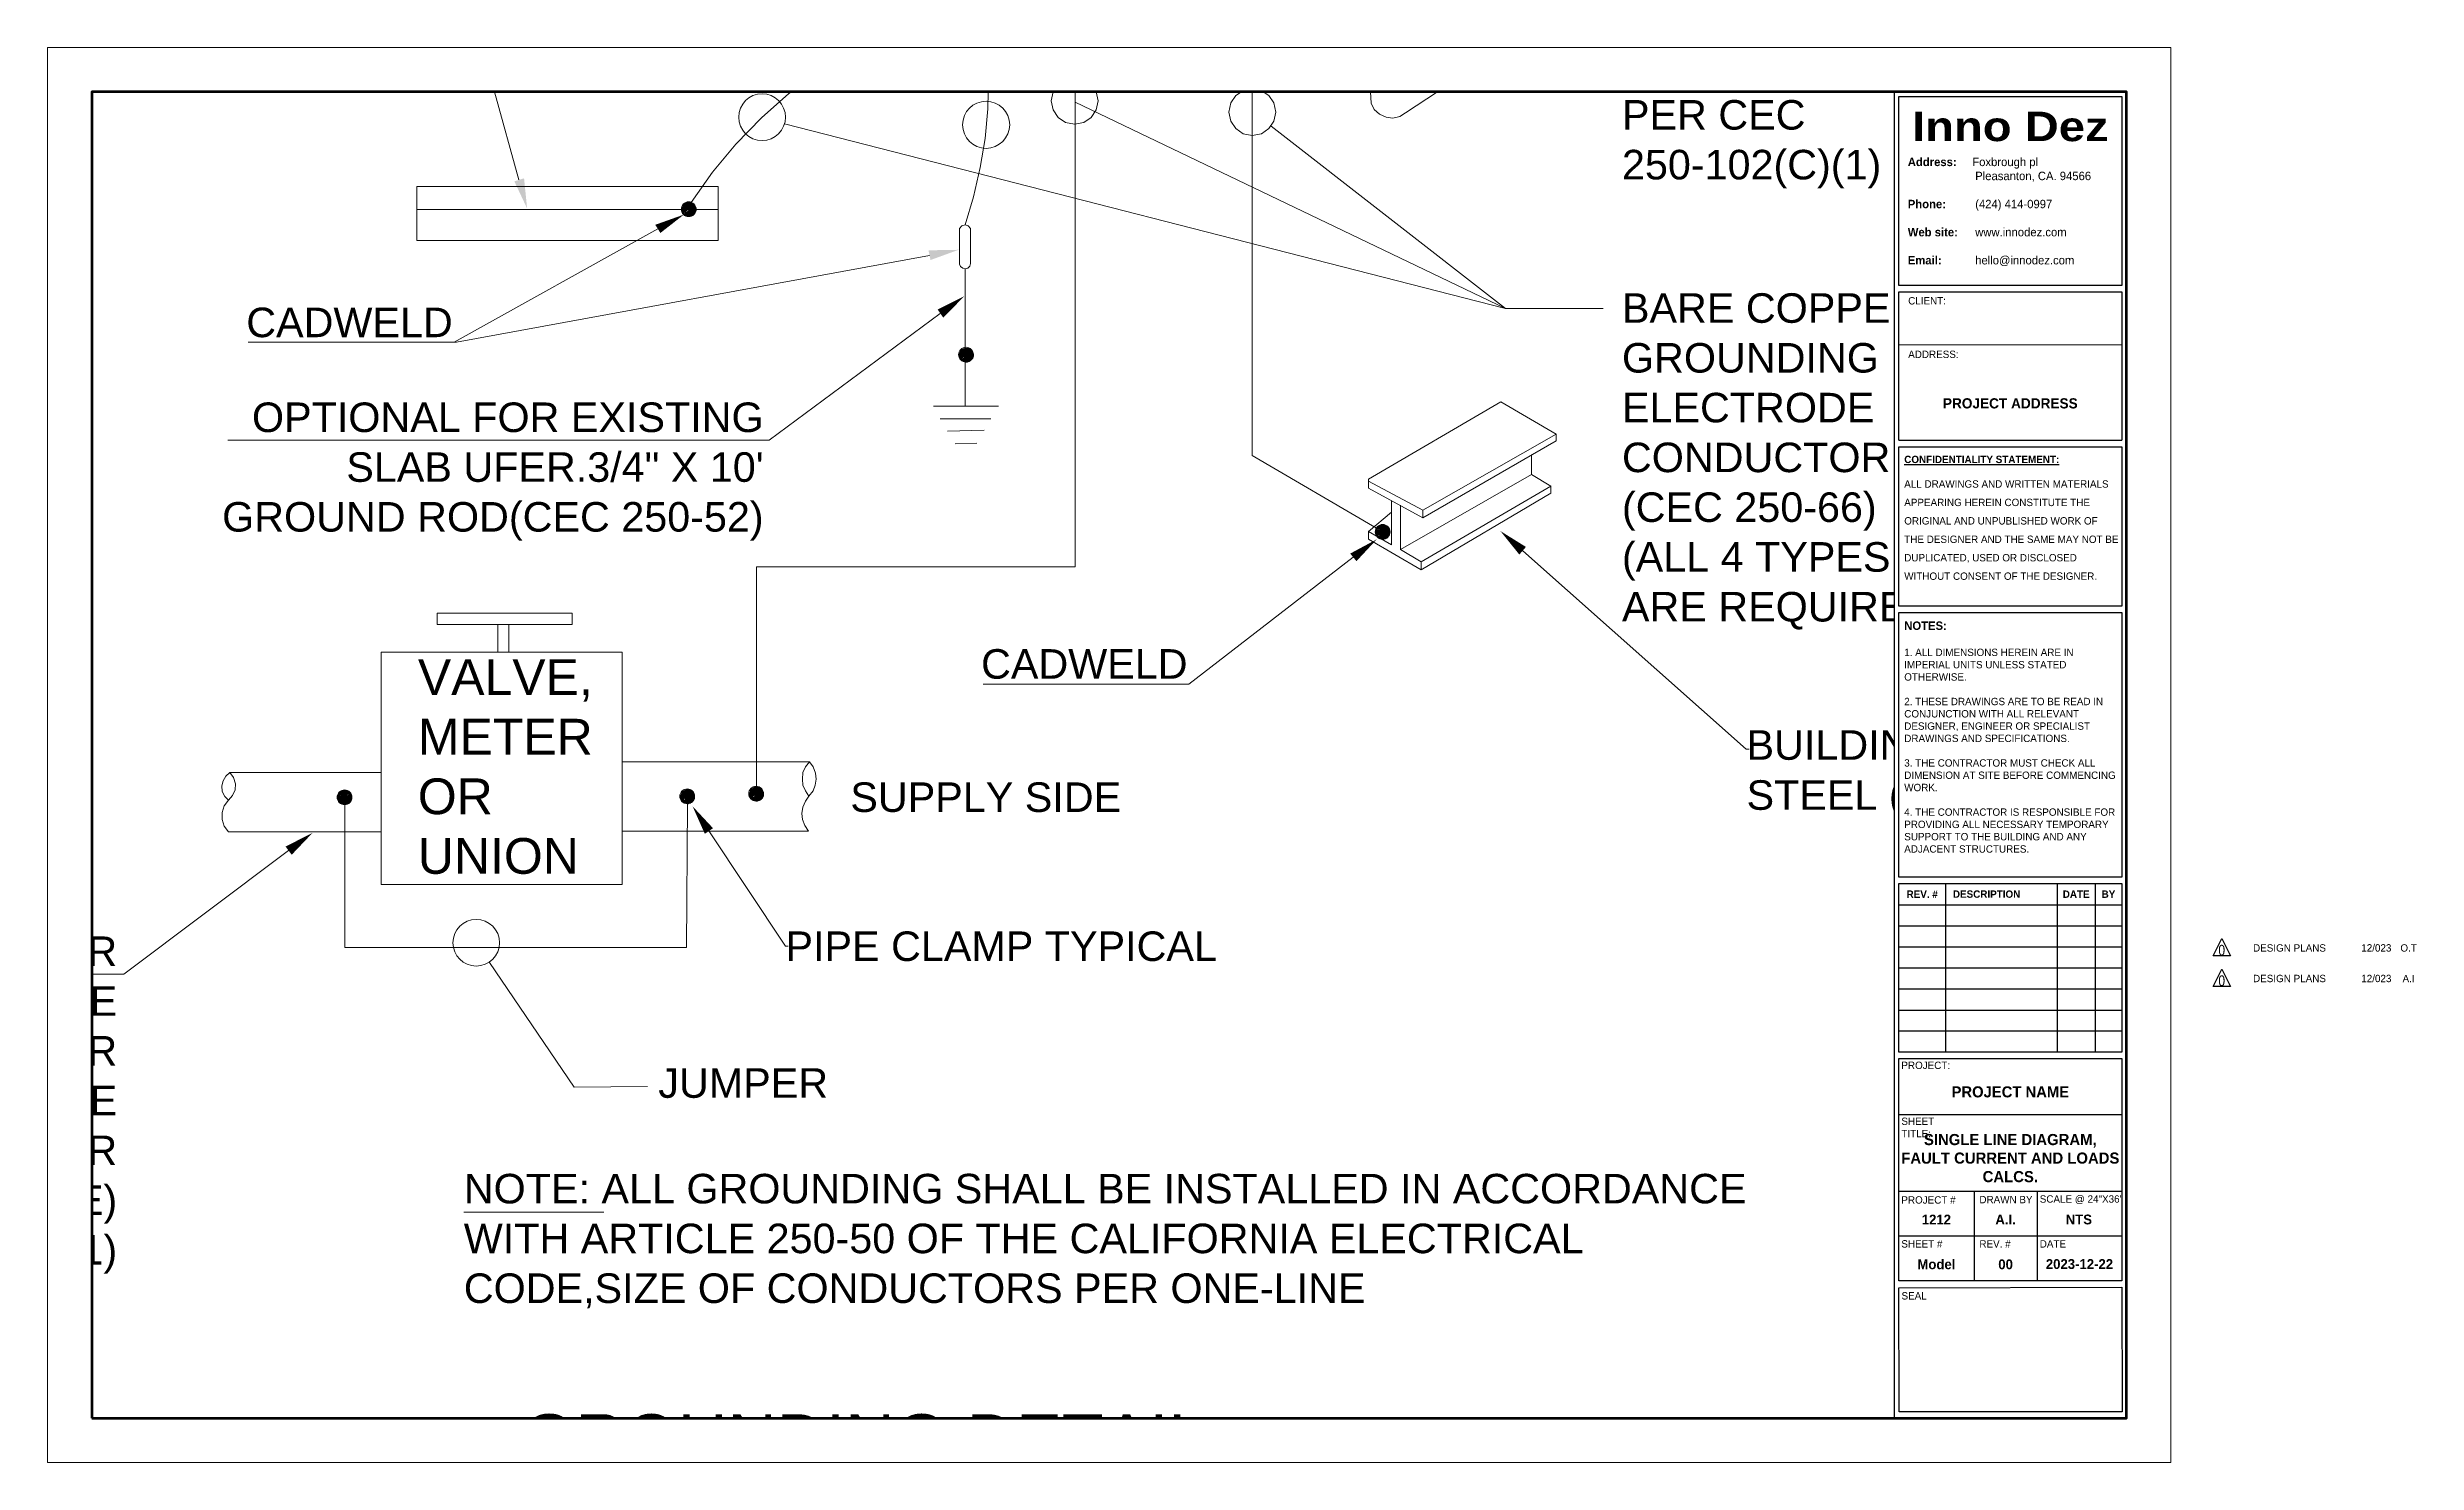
# Paper-space layout 'E 2' of a CAD drawing. Header units: inches. Extents: x -40 to 0.2, y 79.6 to 103.6.
# The model-space entities are those that its viewports show. They can reach past a viewport. Long polylines and large blocks are cut down to what shows.
import ezdxf
from ezdxf.enums import TextEntityAlignment as Align

# ---------------------------------------------------------------- set-up
doc = ezdxf.new("R2010")
doc.units = ezdxf.units.IN
doc.header["$MEASUREMENT"] = 0
doc.layers.get('Defpoints').update_dxf_attribs({"color": 104})
doc.layers.add('E-TEXT', color=7, linetype='Continuous', lineweight=25)
doc.layers.add('PDF_Text', color=7, linetype='Continuous', lineweight=35)
doc.layers.add('PDF_Geometry', color=7, linetype='Continuous')
doc.layers.add('PDF_Solid Fills', color=7, linetype='Continuous')
doc.styles.add('123', font='ariblk.ttf')
doc.styles.add('Arial_1', font='arial.ttf', dxfattribs={"width": 0.8, "height": 4.5})
doc.styles.add('Arial_5', font='arial.ttf', dxfattribs={"height": 0.09375})
doc.styles.add('BOO', font='GOTHIC.TTF', dxfattribs={"height": 6})
doc.styles.add('Century Gothic_B', font='GOTHICB.TTF', dxfattribs={"height": 6.659722})
doc.styles.add('MtXpl_Century_Gothic_1', font='GOTHIC.TTF')
doc.styles.add('PDF Arial', font='arial.ttf')
doc.styles.get("Standard").update_dxf_attribs({"font": 'arial.ttf'})
doc.styles.add('TITLE', font='arialbd.ttf')

# ---------------------------------------------------------------- blocks, each defined once
blk = doc.blocks.new('TBLOCK')
for p, q in [((31.386, 19.855), (35.165, 19.855)), ((31.386, 17.336), (31.386, 19.855)), ((35.165, 19.855), (35.165, 17.336)), ((31.386, 17.336), (35.165, 17.336)), ((35.165, 17.336), (35.165, 17.336)), ((31.386, 6.961), (31.386, 9.818)), ((31.386, 9.818), (35.165, 9.818)), ((32.178, 9.818), (32.178, 6.961)), ((34.071, 9.818), (34.071, 6.961)), ((34.715, 9.818), (34.715, 6.961)), ((35.165, 9.818), (35.165, 6.961)), ((35.165, 7.318), (31.386, 7.318)), ((35.165, 6.961), (31.386, 6.961))]:
    blk.add_line(p, q)
at = {"lineweight": 60}
blk.add_lwpolyline([(0.752, 0.752), (35.248, 0.752), (35.248, 23.248), (0.752, 23.248)], close=True, dxfattribs=at)
for points in [[(31.312, 23.248), (35.248, 23.248), (35.248, 0.752), (31.312, 0.752)], [(31.386, 23.165), (35.165, 23.165), (35.165, 19.964), (31.386, 19.964)], [(31.386, 17.228), (35.165, 17.228), (35.165, 14.525), (31.386, 14.525)], [(31.386, 14.417), (35.165, 14.417), (35.165, 9.927), (31.386, 9.927)], [(31.386, 6.852), (35.165, 6.852), (35.165, 3.085), (31.386, 3.085)], [(31.386, 2.964), (35.165, 2.976), (35.17, 0.86), (31.391, 0.86)]]:
    blk.add_lwpolyline(points, close=True)
at = {"linetype": 'ByBlock', "lineweight": 0}
blk.add_lwpolyline([(31.386, 18.958), (35.165, 18.958)], dxfattribs=at)
for points in [[(31.386, 9.461), (35.165, 9.461)], [(31.386, 9.104), (35.165, 9.104)], [(31.386, 8.747), (35.165, 8.747)], [(31.386, 8.39), (35.165, 8.39)], [(31.386, 8.032), (35.165, 8.032)], [(31.386, 7.675), (35.165, 7.675)], [(31.386, 5.904), (35.165, 5.904)], [(31.386, 4.606), (35.165, 4.606)], [(32.661, 4.606), (32.661, 3.845)], [(33.731, 4.606), (33.731, 3.845)], [(31.386, 3.845), (35.165, 3.845)], [(32.661, 3.845), (32.661, 3.085)], [(33.731, 3.845), (33.731, 3.085)]]:
    blk.add_lwpolyline(points)
at = {"layer": 'Defpoints', "color": 1, "lineweight": 5}
blk.add_lwpolyline([(0, 0), (36, 0), (36, 24), (0, 24)], close=True, dxfattribs=at)
for s, insert, char_height, width, attachment_point, style in [('Inno {\\C116;\\c3434259;Dez}', (33.276, 22.656), 0.5, 3.77936, 5, '123'), ('\\pxl1;{\\fCentury Gothic|b1|i0|c0|p34;DESCRIPTION}', (32.178, 9.64), 0.125, 1.8929, 4, 'MtXpl_Century_Gothic_1'), ('PROJECT:', (31.429, 6.8), 0.125, 0.80482, 1, 'MtXpl_Century_Gothic_1'), ('SHEET TITLE:', (31.429, 5.851), 0.125, 0.92848, 1, 'MtXpl_Century_Gothic_1'), ('PROJECT #', (31.429, 4.517), 0.125, 1.13059, 1, 'MtXpl_Century_Gothic_1'), ('DRAWN BY', (32.752, 4.523), 0.125, 0.96644, 1, 'MtXpl_Century_Gothic_1'), ('SCALE @ 24"X36"', (33.775, 4.533), 0.125, 1.37158, 1, 'MtXpl_Century_Gothic_1'), ('{\\fCentury Gothic|b1|i0|c0|p34;1212}', (32.023, 4.122), 0.16667, 1.27489, 5, 'BOO'), ('{\\fCentury Gothic|b1|i0|c0|p34;A.I.}', (33.196, 4.122), 0.16667, 1.07063, 5, 'BOO'), ('SHEET #', (31.429, 3.772), 0.125, 0.77384, 1, 'MtXpl_Century_Gothic_1'), ('REV. #', (32.752, 3.772), 0.125, 0.84815, 1, 'MtXpl_Century_Gothic_1'), ('DATE', (33.775, 3.772), 0.125, 1.27222, 1, 'MtXpl_Century_Gothic_1'), ('{\\fCentury Gothic|b1|i0|c0|p34;00}', (33.196, 3.361), 0.16667, 1.07063, 5, 'BOO'), ('SEAL', (31.432, 2.891), 0.125, 1.23328, 1, 'MtXpl_Century_Gothic_1')]:
    blk.add_mtext(s, dxfattribs=dict(insert=insert, char_height=char_height, width=width, attachment_point=attachment_point, style=style))
at = {"color": 2, "insert": (31.538, 22.129), "char_height": 0.14286, "width": 3.45939, "attachment_point": 1, "style": 'Arial_5'}
blk.add_mtext('{\\fCentury Gothic|b1|i0|c0|p34;\\C256;Address:     \\fCentury Gothic|b0|i0|c0|p34;Foxbrough pl \\P^I     ^IPleasanton, CA. 94566\\P  \\P\\fCentury Gothic|b1|i0|c0|p34;Phone:    ^I\\fCentury Gothic|b0|i0|c0|p34;(424) 414-0997\\P\\P\\fCentury Gothic|b1|i0|c0|p34;Web site: ^I\\fCentury Gothic|b0|i0|c0|p34;www.innodez.com\\P\\P\\fCentury Gothic|b1|i0|c0|p34;Email:       ^I\\fCentury Gothic|b0|i0|c0|p34;hello@innodez.com}', dxfattribs=at)
at = {"color": 2, "char_height": 0.125, "attachment_point": 1, "style": 'Century Gothic_B'}
for s, width, gutter_width, heights, insert in [('{\\fCentury Gothic|b0|i0|c0|p34;\\C256;CLIENT:}', 0.41588, 0.893, [0], (31.545, 19.765)), ('{\\fCentury Gothic|b0|i0|c0|p34;\\C256;ADDRESS:}', 146.02075, 0.893, [0], (31.545, 18.857)), ('{\\L\\C256;CONFIDENTIALITY STATEMENT:\\P\\pxqc;\\fCentury Gothic|b0|i0|c0|p34;\\l\\P\\psm1.5,q*;ALL DRAWINGS AND WRITTEN MATERIALS APPEARING HEREIN CONSTITUTE THE ORIGINAL AND UNPUBLISHED WORK OF THE DESIGNER AND THE SAME MAY NOT BE DUPLICATED, USED OR DISCLOSED WITHOUT CONSENT OF THE DESIGNER. }', 3.64659, 0.885, [2.55], (31.478, 17.075))]:
    blk.add_mtext_dynamic_manual_height_columns(s, width=width, gutter_width=gutter_width, heights=heights, dxfattribs=dict(at, insert=insert))
at = {"color": 3}
for s, insert, char_height, width, attachment_point, style in [('\\pxqc;{\\fCentury Gothic|b1|i0|c0|p34;PROJECT ADDRESS}', (33.276, 17.962), 0.17275, 3.77936, 5, 'BOO'), ('\\pxsm1;{\\fCentury Gothic|b0|i0|c0|p34;\\H0.01877x;1. ALL DIMENSIONS HEREIN ARE IN IMPERIAL UNITS UNLESS STATED OTHERWISE.\\P\\P2. THESE DRAWINGS ARE TO BE READ IN CONJUNCTION WITH ALL RELEVANT DESIGNER, ENGINEER OR SPECIALIST DRAWINGS AND SPECIFICATIONS.\\P\\P3. THE CONTRACTOR MUST CHECK ALL DIMENSION AT SITE BEFORE COMMENCING WORK.\\P\\P4. THE CONTRACTOR IS RESPONSIBLE FOR PROVIDING ALL NECESSARY TEMPORARY SUPPORT TO THE BUILDING AND ANY ADJACENT STRUCTURE\\H0.99998x;S.}', (31.478, 13.803), 6.659722, 3.61333, 1, 'Century Gothic_B'), ('{\\fCentury Gothic|b1|i0|c0|p34;PROJECT NAME}', (33.276, 6.286), 0.1875, 3.77936, 5, 'BOO')]:
    blk.add_mtext(s, dxfattribs=dict(at, insert=insert, char_height=char_height, width=width, attachment_point=attachment_point, style=style))
at = {"color": 2, "insert": (31.478, 14.264), "char_height": 0.14281, "attachment_point": 1}
blk.add_mtext_dynamic_manual_height_columns('{\\fCentury Gothic|b1|i0|c0|p34;\\C256;NOTES:}', width=146.02075, gutter_width=0.893, heights=[0], dxfattribs=at)
at = {"char_height": 0.125, "attachment_point": 5, "style": 'MtXpl_Century_Gothic_1'}
for s, insert in [('{\\fCentury Gothic|b1|i0|c0|p34;REV. #}', (31.782, 9.64)), ('{\\fCentury Gothic|b1|i0|c0|p34;DATE}', (34.393, 9.64)), ('{\\fCentury Gothic|b1|i0|c0|p34;BY}', (34.94, 9.64))]:
    blk.add_mtext(s, dxfattribs=dict(at, insert=insert))
blk = doc.blocks.new('A$C3681ba54')
blk.add_lwpolyline([(0, 0.242), (0, 0.242), (0.182, -0.121), (-0.182, -0.121)], close=True)
at = {"style": 'Arial_1', "width": 0.8}
blk.add_attdef('?', text='', height=0.225, dxfattribs=at).set_placement((0, 0), align=Align.MIDDLE_CENTER)
blk = doc.blocks.new('A$Cba0dbca3')
at = {"xscale": 0.81, "yscale": 0.81, "zscale": 0.81}
blk.add_blockref('A$C3681ba54', (0.386, -0.216), dxfattribs=at).add_auto_attribs({'?': '0'})
at = {"insert": (0.792, -0.179), "char_height": 0.125, "width": 1.8929, "attachment_point": 4, "style": 'MtXpl_Century_Gothic_1'}
blk.add_mtext('\\pxl1;DESIGN PLANS', dxfattribs=at)
at = {"char_height": 0.125, "attachment_point": 5, "style": 'MtXpl_Century_Gothic_1'}
for s, insert in [('12/023', (3.007, -0.179)), ('O.T', (3.554, -0.179))]:
    blk.add_mtext(s, dxfattribs=dict(at, insert=insert))
blk = doc.blocks.new('A$Ce77eee6b')
at = {"xscale": 0.81, "yscale": 0.81, "zscale": 0.81}
blk.add_blockref('A$C3681ba54', (0.386, -0.216), dxfattribs=at).add_auto_attribs({'?': '0'})
at = {"insert": (0.792, -0.179), "char_height": 0.125, "width": 1.8929, "attachment_point": 4, "style": 'MtXpl_Century_Gothic_1'}
blk.add_mtext('\\pxl1;DESIGN PLANS', dxfattribs=at)
at = {"char_height": 0.125, "attachment_point": 5, "style": 'MtXpl_Century_Gothic_1'}
for s, insert in [('12/023', (3.007, -0.179)), ('A.I', (3.554, -0.179))]:
    blk.add_mtext(s, dxfattribs=dict(at, insert=insert))

msp = doc.modelspace()

# ---------------------------------------------------------------- hatches: boundary and pattern name
at = {"layer": 'PDF_Solid Fills'}
for points in [[(7503.99, -4164.23), (7502.88, -4164.23), (7502.6, -4164.37), (7502.47, -4164.37), (7502.19, -4164.51), (7502.19, -4164.65), (7504.68, -4164.65), (7504.68, -4164.51), (7504.4, -4164.37)], [(7503.71, -4164.09), (7503.3, -4164.09), (7502.88, -4164.23), (7503.99, -4164.23)], [(7504.68, -4164.65), (7502.19, -4164.65), (7501.91, -4164.79), (7501.91, -4164.92), (7504.96, -4164.92), (7504.96, -4164.79)], [(7504.96, -4167.56), (7502.05, -4167.56), (7502.19, -4167.69), (7504.68, -4167.69)], [(7504.68, -4167.69), (7502.19, -4167.69), (7502.47, -4167.97), (7502.6, -4167.97), (7502.88, -4168.11), (7503.99, -4168.11), (7504.27, -4167.97), (7504.4, -4167.97), (7504.68, -4167.83)], [(7579.61, -4203.85), (7577.81, -4203.85), (7577.68, -4203.98), (7577.4, -4204.12), (7579.89, -4204.12), (7579.61, -4203.98)], [(7579.2, -4203.71), (7578.09, -4203.71), (7578.09, -4203.85), (7579.34, -4203.85)], [(7579.2, -4207.59), (7578.23, -4207.59), (7578.37, -4207.72), (7578.92, -4207.72)], [(7692.22, -4251.77), (7691.11, -4251.77), (7690.7, -4251.91), (7690.42, -4252.05), (7690.42, -4252.18), (7690.14, -4252.32), (7693.19, -4252.32), (7692.91, -4252.18), (7692.91, -4252.05), (7692.64, -4251.91), (7692.5, -4251.91)], [(7691.95, -4251.63), (7691.53, -4251.63), (7691.11, -4251.77), (7692.22, -4251.77)], [(7690.84, -4254.4), (7689.73, -4254.4), (7689.87, -4254.68), (7690.14, -4254.95), (7693.19, -4254.95), (7693.33, -4254.82), (7693.47, -4254.4), (7690.84, -4254.4), (7690.42, -4254.82), (7690.42, -4254.68)], [(7693.19, -4254.95), (7690.14, -4254.95), (7690.14, -4255.09), (7690.42, -4255.23), (7692.91, -4255.23), (7693.19, -4255.09)], [(7692.91, -4255.23), (7690.42, -4255.23), (7690.42, -4255.37), (7690.7, -4255.51), (7692.64, -4255.51)], [(7692.5, -4255.51), (7690.84, -4255.51), (7690.98, -4255.65), (7692.22, -4255.65)], [(7410.22, -4323.66), (7409.8, -4323.66), (7409.53, -4323.79), (7409.11, -4323.93), (7410.91, -4323.93), (7410.63, -4323.79)], [(7505.1, -4325.18), (7504.96, -4324.76), (7504.68, -4324.21), (7504.54, -4324.21), (7504.4, -4323.93), (7501.77, -4323.93), (7501.5, -4324.21), (7501.22, -4324.76), (7501.08, -4325.18), (7501.08, -4325.87), (7505.1, -4325.87)], [(7503.57, -4323.52), (7502.47, -4323.52), (7502.47, -4323.66), (7502.19, -4323.66), (7502.19, -4323.79), (7501.77, -4323.93), (7504.27, -4323.93), (7503.99, -4323.79), (7503.99, -4323.66), (7503.71, -4323.66)], [(7523.8, -4324.49), (7523.66, -4324.07), (7523.38, -4323.52), (7520.19, -4323.52), (7519.92, -4324.07), (7519.78, -4324.49)], [(7522.69, -4322.96), (7520.89, -4322.96), (7520.61, -4323.24), (7520.47, -4323.24), (7520.19, -4323.52), (7523.24, -4323.52), (7523.1, -4323.24), (7522.96, -4323.24)], [(7522.41, -4322.82), (7521.16, -4322.82), (7520.89, -4322.96), (7522.69, -4322.96)], [(7411.6, -4326.98), (7408.56, -4326.98), (7408.56, -4327.12), (7409.11, -4327.39), (7409.25, -4327.53), (7409.39, -4327.53), (7409.53, -4327.67), (7410.5, -4327.67), (7410.63, -4327.53), (7410.91, -4327.53), (7411.19, -4327.26), (7411.33, -4327.26)], [(7502.02, -4326.4), (7502.19, -4326.15), (7502.6, -4325.87), (7501.08, -4325.87), (7501.22, -4326.15), (7501.36, -4326.56), (7501.5, -4326.84), (7501.63, -4326.84), (7501.77, -4327.12), (7501.91, -4327.12), (7502.19, -4327.39), (7502.6, -4327.39), (7502.88, -4327.53), (7503.3, -4327.53), (7503.57, -4327.39), (7503.99, -4327.39), (7503.99, -4327.26), (7504.27, -4327.12), (7504.4, -4327.12), (7504.54, -4326.84), (7504.82, -4326.56), (7504.96, -4326.29), (7505.1, -4325.87), (7502.6, -4325.87), (7502.19, -4326.29)], [(7522.96, -4326.43), (7520.61, -4326.43), (7520.75, -4326.56), (7520.89, -4326.56), (7521.16, -4326.7), (7521.3, -4326.7), (7521.58, -4326.84), (7522, -4326.84), (7522.27, -4326.7), (7522.41, -4326.7)]]:
    msp.add_hatch(color=7, dxfattribs=at).paths.add_polyline_path(points)
h = msp.add_hatch(color=7, dxfattribs=at)
h.paths.add_polyline_path([(7502.19, -4167.28), (7502.19, -4167.14), (7502.6, -4166.86), (7503.02, -4166.45), (7503.44, -4166.17), (7503.02, -4166.59), (7502.6, -4166.86)])
h.paths.add_polyline_path([(7504.96, -4167.42), (7505.1, -4167.28), (7505.37, -4166.86), (7505.37, -4166.59), (7505.51, -4166.17), (7505.37, -4165.76), (7505.37, -4165.48), (7505.24, -4165.2), (7504.96, -4164.92), (7501.91, -4164.92), (7501.77, -4165.2), (7501.5, -4165.48), (7501.5, -4166.86), (7501.77, -4167.14), (7501.77, -4167.28), (7502.05, -4167.56), (7504.96, -4167.56)], flags=0)
h = msp.add_hatch(color=7, dxfattribs=at)
h.paths.add_polyline_path([(7577.81, -4206.48), (7577.65, -4206.59), (7577.81, -4206.34), (7578.23, -4206.06)])
h.paths.add_polyline_path([(7580.45, -4206.75), (7580.58, -4206.48), (7580.72, -4206.06), (7580.72, -4205.37), (7580.58, -4204.95), (7580.45, -4204.68), (7579.89, -4204.12), (7577.4, -4204.12), (7577.12, -4204.4), (7576.84, -4204.95), (7576.71, -4205.37), (7576.71, -4206.06), (7576.84, -4206.34), (7576.98, -4206.75), (7577.12, -4207.03), (7577.26, -4207.03), (7577.4, -4207.31), (7577.54, -4207.31), (7577.81, -4207.59), (7579.48, -4207.59), (7579.61, -4207.45), (7579.89, -4207.31)], flags=0)
h = msp.add_hatch(color=7, dxfattribs=at)
h.paths.add_polyline_path([(7693.61, -4253.99), (7693.61, -4253.02), (7693.47, -4252.74), (7693.33, -4252.6), (7693.19, -4252.32), (7690.14, -4252.32), (7689.87, -4252.6), (7689.87, -4252.74), (7689.73, -4253.02), (7689.73, -4253.29), (7689.59, -4253.71), (7689.73, -4253.99), (7689.73, -4254.4), (7693.47, -4254.4)])
h.paths.add_polyline_path([(7691.11, -4253.29), (7690.42, -4253.02), (7690.01, -4252.74)], flags=0)
h = msp.add_hatch(color=7, dxfattribs=at)
h.paths.add_polyline_path([(7411.6, -4326.98), (7411.88, -4326.43), (7412.02, -4326.01), (7412.02, -4325.32), (7411.88, -4325.04), (7411.74, -4324.62), (7411.6, -4324.35), (7411.33, -4324.07), (7411.05, -4323.93), (7409.11, -4323.93), (7408.83, -4324.07), (7408.28, -4324.62), (7409.39, -4325.32), (7408.83, -4325.04), (7408.28, -4324.62), (7408.14, -4325.04), (7408, -4325.32), (7408, -4326.01), (7408.14, -4326.43), (7408.28, -4326.7), (7408.42, -4326.7), (7408.56, -4326.98)])
h.paths.add_polyline_path([(7410.5, -4325.32), (7411.19, -4324.62), (7410.91, -4325.04)], flags=0)
h = msp.add_hatch(color=7, dxfattribs=at)
h.paths.add_polyline_path([(7520.89, -4325.59), (7520.72, -4325.7), (7520.89, -4325.46), (7521.3, -4325.18)])
h.paths.add_polyline_path([(7523.38, -4326.15), (7523.66, -4325.59), (7523.8, -4325.18), (7523.8, -4324.49), (7519.78, -4324.49), (7519.78, -4325.18), (7519.92, -4325.46), (7520.06, -4325.87), (7520.19, -4326.15), (7520.33, -4326.15), (7520.47, -4326.43), (7523.1, -4326.43), (7523.24, -4326.15)], flags=0)

# ---------------------------------------------------------------- linework, layer by layer
at = {"layer": 'PDF_Geometry', "color": 7, "lineweight": 5}
for points in [[(7457.31, -4158.14), (7440, -4095.95), (7439.31, -4095.95), (7297.75, -4095.95)], [(7689.45, -4113.4), (7688.62, -4119.36), (7688.07, -4125.31), (7688.07, -4131.41), (7688.48, -4137.36), (7689.31, -4139.02), (7690.7, -4140.27), (7692.5, -4141.1), (7694.3, -4141.38), (7696.24, -4140.96), (7697.76, -4139.99), (7747.63, -4106.75), (7747.63, -4104.4), (7748.46, -4102.04), (7749.7, -4100.1)], [(7608.15, -4114.78), (7608.15, -4263.13), (7521.72, -4263.13), (7521.72, -4323.1)], [(7578.37, -4170.33), (7580.58, -4162.71), (7582.39, -4154.81), (7583.77, -4146.92), (7584.46, -4138.88), (7584.74, -4130.85), (7584.46, -4122.82), (7583.77, -4114.78)], [(7656.21, -4114.92), (7656.21, -4232.93), (7689.87, -4252.6)], [(7661.33, -4143.59), (7724.91, -4193.04), (7608.15, -4137.08)], [(7751.37, -4193.04), (7724.91, -4193.04), (7529.34, -4142.9)], [(7429.75, -4166.17), (7511.33, -4166.17)], [(7494.99, -4171.43), (7439.72, -4202.18), (7439.03, -4202.18), (7383.9, -4202.18)], [(7568.67, -4178.64), (7440.41, -4202.18), (7439.72, -4202.18), (7439.58, -4202.18)], [(7578.37, -4182.24), (7578.37, -4219.5)], [(7571.58, -4194.43), (7525.18, -4228.78), (7524.35, -4228.78), (7378.36, -4228.78)], [(7569.78, -4219.5), (7587.37, -4219.5)], [(7702.47, -4247.75), (7702.47, -4249.83), (7687.79, -4241.8), (7687.79, -4239.3), (7723.66, -4218.39), (7738.62, -4227.11), (7702.47, -4247.75), (7687.79, -4239.86)], [(7571.58, -4222.96), (7585.29, -4222.96)], [(7573.52, -4226.28), (7583.49, -4226.01)], [(7702.47, -4249.83), (7738.62, -4228.92), (7738.62, -4227.11)], [(7575.6, -4229.75), (7581.55, -4229.61)], [(7696.38, -4246.37), (7696.38, -4258.42), (7731.97, -4238.06), (7731.97, -4232.66)], [(7694.02, -4245.12), (7694.02, -4257.17), (7687.79, -4253.57), (7687.79, -4255.65), (7702.06, -4263.96), (7702.06, -4261.74), (7737.24, -4241.24), (7737.24, -4243.18), (7702.06, -4263.96)], [(7731.97, -4238.06), (7737.24, -4241.24)], [(7687.79, -4253.57), (7694.02, -4248.31)], [(7683.63, -4260.5), (7639.04, -4294.98), (7638.34, -4294.98), (7583.22, -4294.98)], [(7696.38, -4258.42), (7702.06, -4261.74)], [(7729.62, -4258.83), (7790.15, -4312.57), (7790.98, -4312.57)], [(7451.63, -4278.78), (7451.63, -4286.26)], [(7454.54, -4278.78), (7454.54, -4286.26)], [(7536.12, -4316.04), (7521.72, -4316.04), (7485.29, -4316.04)], [(7378.92, -4318.95), (7379.89, -4320.33), (7380.44, -4321.99), (7380.3, -4323.66), (7379.61, -4325.18), (7378.5, -4326.43), (7377.53, -4325.46), (7376.84, -4324.07), (7376.7, -4322.55), (7377.12, -4321.16), (7377.81, -4319.92), (7378.92, -4318.95), (7419.91, -4318.95)], [(7378.5, -4326.43), (7377.39, -4327.95), (7376.84, -4329.75), (7376.84, -4331.69), (7377.39, -4333.49), (7378.5, -4335.01), (7419.91, -4335.01)], [(7410.08, -4327.67), (7410.08, -4366.45), (7502.74, -4366.45), (7503.02, -4327.53)], [(7535.98, -4325.32), (7535.02, -4326.7), (7534.32, -4328.36), (7534.05, -4330.03), (7534.18, -4331.69), (7534.88, -4333.35), (7535.85, -4334.87), (7485.29, -4334.87)], [(7508.84, -4334.74), (7529.61, -4366.04), (7530.31, -4366.04)], [(7394.84, -4340.14), (7350.11, -4373.66), (7349.41, -4373.66), (7227.8, -4373.66)], [(7449.28, -4370.47), (7472.27, -4404.27), (7492.22, -4404.13)], [(7442.35, -4438.2), (7480.3, -4438.2)]]:
    msp.add_lwpolyline(points, dxfattribs=at)
for points in [[(7429.61, -4159.94), (7511.33, -4159.94), (7511.33, -4174.62), (7429.61, -4174.62)], [(7576.84, -4180.99), (7577.12, -4181.68), (7577.68, -4182.1), (7578.37, -4182.24), (7579.06, -4182.1), (7579.61, -4181.55), (7579.75, -4180.85), (7579.75, -4171.3), (7579.2, -4170.6), (7578.37, -4170.33), (7577.4, -4170.6), (7576.84, -4171.3)], [(7435.15, -4275.73), (7471.72, -4275.73), (7471.72, -4278.78), (7435.15, -4278.78)], [(7419.91, -4286.26), (7485.29, -4286.26), (7485.29, -4349.28), (7419.91, -4349.28)], [(7536.12, -4316.04), (7535.02, -4317.42), (7534.32, -4318.95), (7534.18, -4320.75), (7534.32, -4322.41), (7535.02, -4323.93), (7535.98, -4325.32), (7537.09, -4323.93), (7537.65, -4322.41), (7537.92, -4320.75), (7537.79, -4319.08), (7537.09, -4317.42)]]:
    msp.add_lwpolyline(points, close=True, dxfattribs=at)
at = {"layer": 'PDF_Geometry', "color": 7, "lineweight": 0}
for points in [[(7503.99, -4164.23), (7502.88, -4164.23), (7503.99, -4164.23)], [(7502.33, -4165.48), (7501.77, -4165.2), (7502.33, -4165.48)], [(7577.54, -4204.95), (7576.98, -4204.68), (7577.54, -4204.95)], [(7579.89, -4204.12), (7577.4, -4204.12), (7579.89, -4204.12)], [(7692.22, -4251.77), (7691.11, -4251.77), (7692.22, -4251.77)], [(7408.83, -4325.04), (7408.28, -4324.62), (7408.83, -4325.04)], [(7411.33, -4324.07), (7408.83, -4324.07), (7411.33, -4324.07)], [(7410.63, -4323.79), (7409.53, -4323.79), (7410.63, -4323.79)], [(7411.74, -4324.62), (7411.33, -4324.62), (7411.74, -4324.62)], [(7501.91, -4324.76), (7501.36, -4324.49), (7501.91, -4324.76)], [(7520.61, -4324.07), (7520.06, -4323.79), (7520.61, -4324.07)], [(7522.69, -4322.96), (7520.89, -4322.96), (7522.69, -4322.96)]]:
    msp.add_lwpolyline(points, dxfattribs=at)
at = {"layer": 'PDF_Geometry', "color": 7, "lineweight": 5}
for centre, radius in [((7608.03, -4136.7), 6.35), ((7523.26, -4141.13), 6.35), ((7584.03, -4143.19), 6.39), ((7656.23, -4139.75), 6.35), ((7503.37, -4166.1), 2.01), ((7578.58, -4205.58), 2.01), ((7691.6, -4253.64), 2.01), ((7410.01, -4325.66), 2.01), ((7502.95, -4325.39), 2.01), ((7521.65, -4324.69), 2.01), ((7445.72, -4365.12), 6.33)]:
    msp.add_circle(centre, radius, dxfattribs=at)
msp.add_arc((7613.91, -4236.48), 131.54, 111.99192, 146.68655, dxfattribs=at)
at = {"layer": 'PDF_Solid Fills', "color": 7}
for points in [[(7458.7, -4157.72), (7459.53, -4165.89), (7456.07, -4158.55)], [(7494.29, -4170.33), (7502.05, -4167.56), (7495.68, -4172.54)], [(7502.88, -4168.11), (7503.99, -4168.11), (7503.99, -4168.11)], [(7503.02, -4168.11), (7503.16, -4168.11), (7503.71, -4168.11)], [(7503.02, -4168.11), (7503.99, -4168.11), (7503.71, -4168.11)], [(7503.16, -4168.11), (7503.71, -4168.11), (7503.57, -4168.11)], [(7568.4, -4177.25), (7576.57, -4177.11), (7568.95, -4179.88)], [(7570.89, -4193.32), (7578.09, -4189.72), (7572.41, -4195.53)], [(7728.65, -4259.8), (7723.53, -4253.43), (7730.45, -4257.73)], [(7682.8, -4259.53), (7690.01, -4255.65), (7684.47, -4261.6)], [(7410.22, -4327.67), (7409.8, -4327.67), (7409.53, -4327.67)], [(7409.53, -4327.67), (7410.5, -4327.67), (7410.22, -4327.67)], [(7410.22, -4327.67), (7410.22, -4327.67), (7409.8, -4327.67)], [(7507.73, -4335.57), (7504.4, -4328.09), (7509.95, -4334.04)], [(7394.01, -4339.03), (7401.35, -4335.29), (7395.68, -4341.25)]]:
    msp.add_solid(points, dxfattribs=at)

# ---------------------------------------------------------------- texts
at = {"layer": 'PDF_Text', "color": 7, "style": 'PDF Arial'}
for s, insert, char_height, width, attachment_point, line_spacing_factor in [('BONDING JUMPER TO PANEL BOARD ENCLOUSER,SIZE PER CEC 250-102(C)(1)', (7756.49, -4095.96), 8.0188, 102.0228, 1, 1.010465), ('BARE COPPER GROUNDING ELECTRODE CONDUCTOR (CEC 250-66)\\P(ALL 4 TYPES ARE REQUIRED)', (7756.49, -4188.9), 8.0188, 94.4283, 1, 1.010465), ('OPTIONAL FOR EXISTING SLAB UFER.3/4" X 10\' GROUND ROD(CEC 250-52)', (7523.68, -4218.54), 8.0188, 148.0435, 3, 1.010465), ('BUILDING STRUCTURAL STEEL (CEC 250-52(A)(2)', (7790.29, -4307.46), 8.0188, 133.8607, 1, 1.015647), ('METAL COLD WATER SERVICE ENTRANCE (PROVIDE SIMILAR CONNECTION TO FIRE PROTECTION WATER SERVICE ENTRANCE) (CEC 250.52(A)(1)', (7348.35, -4363.42), 8.01882, 123.2145, 3, 1.010465), ('NOTE: ALL GROUNDING SHALL BE INSTALLED IN ACCORDANCE WITH ARTICLE 250-50 OF THE CALIFORNIA ELECTRICAL CODE,SIZE OF CONDUCTORS PER ONE-LINE', (7442.35, -4427.83), 8.01882, 359.2517, 1, 1.010465)]:
    msp.add_mtext(s, dxfattribs=dict(at, insert=insert, char_height=char_height, width=width, attachment_point=attachment_point, line_spacing_factor=line_spacing_factor))
at = {"layer": 'PDF_Text', "color": 7, "attachment_point": 7, "style": 'PDF Arial'}
for s, insert, char_height in [('CADWELD', (7383.35, -4200.93), 8.019), ('CADWELD', (7582.66, -4293.6), 8.019), ('SUPPLY SIDE', (7547.2, -4329.75), 8.0188), ('PIPE CLAMP TYPICAL', (7529.61, -4370.19), 8.0188), ('JUMPER', (7495.12, -4407.31), 8.019), ('GROUNDING DETAIL', (7458.16, -4506.52), 13.2851)]:
    msp.add_mtext(s, dxfattribs=dict(at, insert=insert, char_height=char_height))
at = {"layer": 'PDF_Text', "color": 7, "insert": (7429.89, -4288.19), "char_height": 9.7028, "width": 49.6912, "attachment_point": 1, "style": 'PDF Arial'}
msp.add_mtext('VALVE, METER OR UNION', dxfattribs=at)

psp = doc.layouts.new('E 2')

# ---------------------------------------------------------------- block references
for name, p in [('TBLOCK', (-39.97, 79.604)), ('A$Cba0dbca3', (-3.496, 88.51))]:
    psp.add_blockref(name, p)
at = {"layer": 'E-TEXT'}
psp.add_blockref('A$Ce77eee6b', (-3.496, 87.992), dxfattribs=at)

# ---------------------------------------------------------------- texts
at = {"insert": (-0.489, 88.332), "char_height": 0.125, "attachment_point": 5, "style": 'MtXpl_Century_Gothic_1'}
psp.add_mtext('12/023', dxfattribs=at)
at = {"attachment_point": 5}
for s, insert, char_height, width, style in [('{\\fCentury Gothic|b1|i0|c0|p34;SINGLE LINE DIAGRAM, FAULT CURRENT AND LOADS CALCS.}', (-6.694, 84.767), 0.18857, 3.69505, 'TITLE'), ('{\\fCentury Gothic|b1|i0|c0|p34;NTS}', (-5.532, 83.726), 0.16667, 1.41486, 'BOO'), ('{\\fCentury Gothic|b1|i0|c0|p34;Model}', (-7.947, 82.966), 0.16667, 1.27489, 'BOO'), ('{\\fCentury Gothic|b1|i0|c0|p34;2023-12-22}', (-5.522, 82.97), 0.16667, 1.43384, 'BOO')]:
    psp.add_mtext(s, dxfattribs=dict(at, insert=insert, char_height=char_height, width=width, style=style))

# ---------------------------------------------------------------- viewports
at = {"layer": 'Defpoints', "color": 2}
psp.add_viewport(center=(-23.939, 91.604), size=(30.56, 22.49663), view_center_point=(7585.909, -4314.181), view_height=359.94601, dxfattribs=at)

doc.saveas('drawing.dxf')
